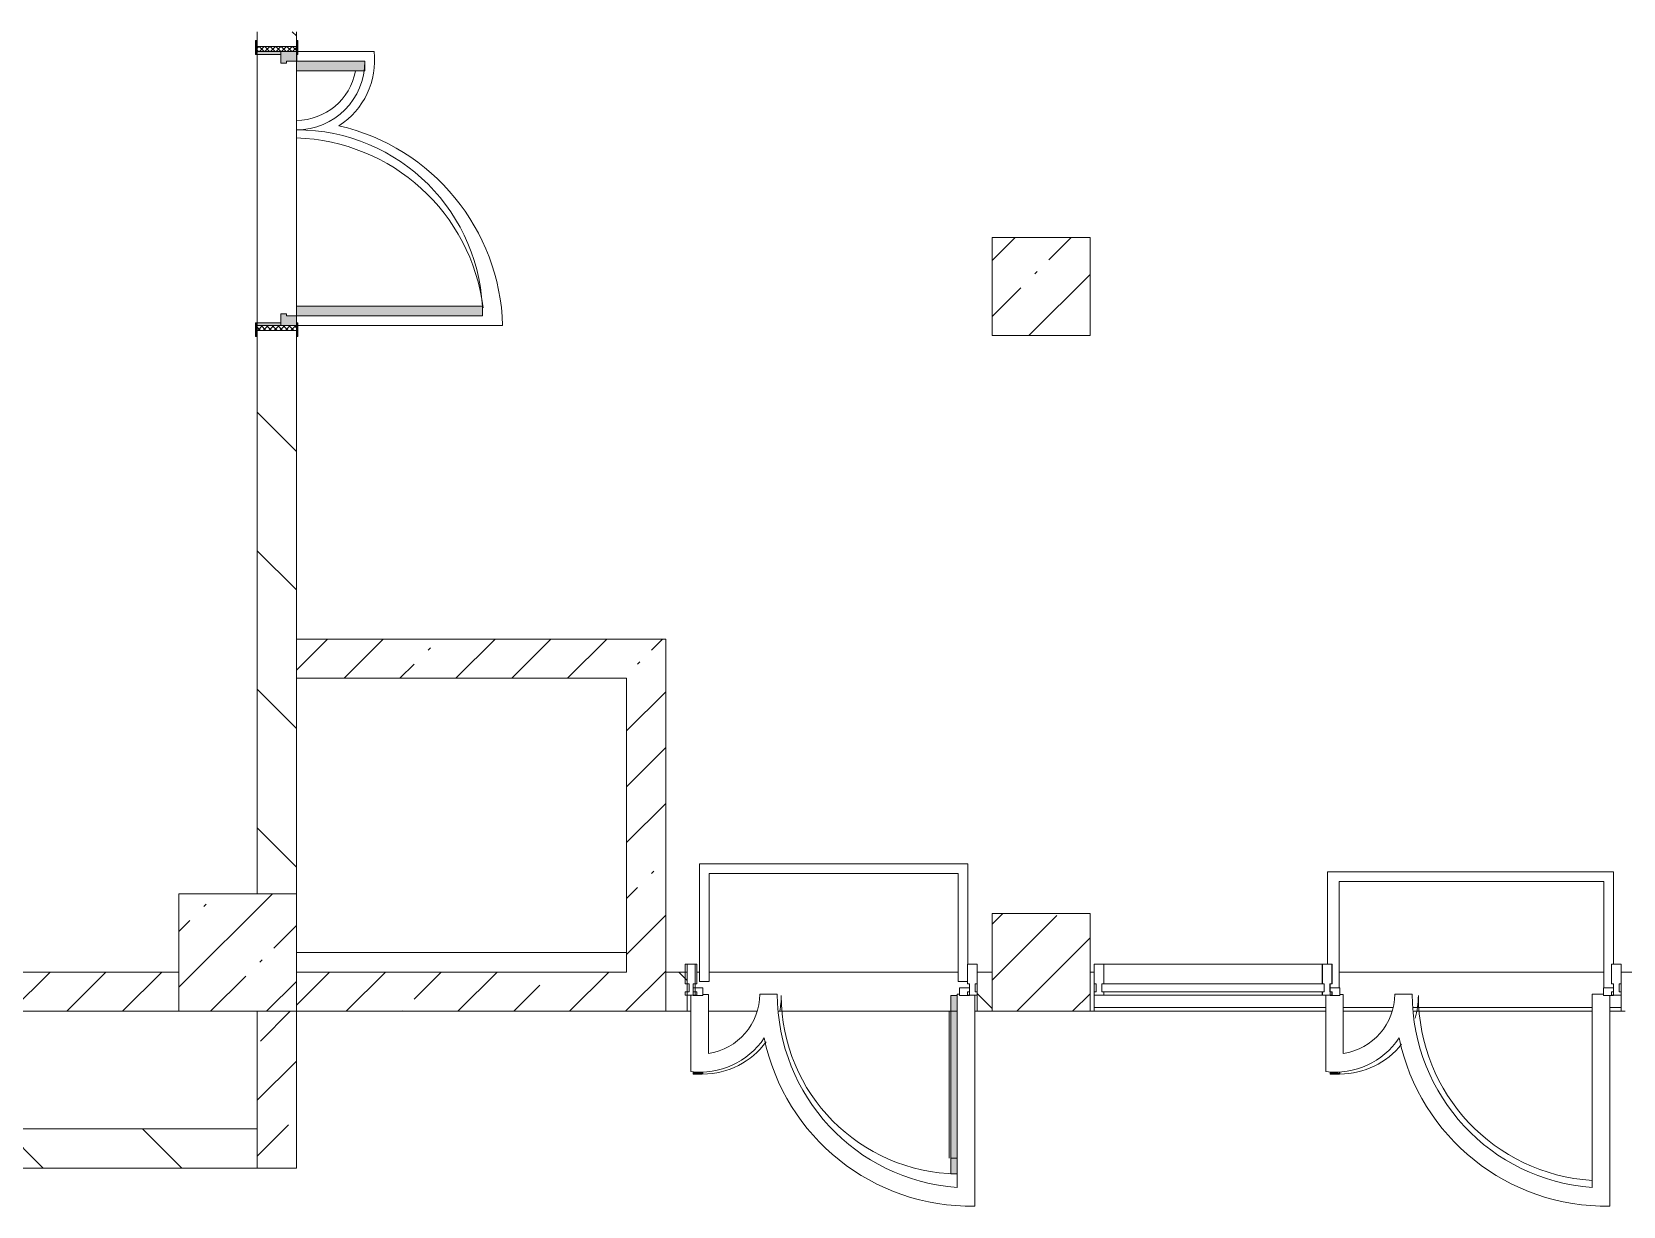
# Model space of a CAD drawing. Header units: millimetres. Extents: x 81037 to 284518, y -8553 to 29000.
# Drawn here: x 222918 to 231038, y 10705 to 16700 of the extents above; entities that cross this region are included whole.
import ezdxf

# ---------------------------------------------------------------- set-up
doc = ezdxf.new("R2010")
doc.units = ezdxf.units.MM
for name, color, linetype, lineweight, true_color in [('A-DETL-GENF-7', 7, 'Continuous', 5, 0xe2e2e2), ('A-DETL-GENF-9', 7, 'Continuous', 5, 0xaaaaaa), ('A-DOOR-4', 7, 'Continuous', 5, 0xe2e2e2), ('A-DOOR-5', 7, 'Continuous', 5, 0xaaaaaa), ('A-DOOR-FRAM-3', 7, 'Continuous', 5, 0xe2e2e2), ('A-DOOR-FRAM-5', 7, 'Continuous', 5, 0xaaaaaa), ('A-FLOR-2', 7, 'Continuous', 5, 0xaaaaaa)]:
    doc.layers.add(name, color=color, linetype=linetype, lineweight=lineweight, true_color=true_color)
for name, color, linetype, lineweight in [('A-GLAZ-CURT-1', 7, 'Continuous', 5), ('A-GLAZ-CWMG-2', 7, 'Continuous', 5), ('A-WALL', 7, 'Continuous', 9), ('I-WALL-6', 7, 'Continuous', 5), ('S-COLS-1', 7, 'Continuous', 5)]:
    doc.layers.add(name, color=color, linetype=linetype, lineweight=lineweight)
pattern_1 = [(135, (157507.65, 0), (-353.5534, -353.5534), [])]
pattern_2 = [(45, (157507.65, 0), (-285.1231, 285.1231), []), (45, (157792.77, 0), (-285.1231, 285.1231), [504.031, -100.806, 16.764, -84.042])]

# ---------------------------------------------------------------- blocks, each defined once
blk = doc.blocks.new('BSC_Колонна _Прямоугольная - 600х600-23205240-2_1_3_птичка')
at = {"layer": 'S-COLS-1'}
h = blk.add_hatch(dxfattribs=at)
h.set_pattern_fill('FP_69', color=256, style=0, pattern_type=2)
h.set_pattern_definition([(45, (-66460, -12000), (-285.1231, 285.1231), []), (45, (-66174.88, -12000), (-285.1231, 285.1231), [504.031, -100.806, 16.764, -84.042])])
h.paths.add_polyline_path([(-300, -300), (300, -300), (300, 300), (-300, 300)])
for p, q in [((300, 300), (-300, 300)), ((-300, 300), (-300, -300)), ((300, -300), (300, 300)), ((-300, -300), (300, -300))]:
    blk.add_line(p, q, dxfattribs=at)
blk = doc.blocks.new('110_Дверь_СКБ_2Ст - Д-6_л__ ДОО_Дв_1450x2100h_Дверь из раздевальной в коридор-V64-2_1_3_птичка')
at = {"layer": 'A-DOOR-4'}
for points in [[(662.5, 100), (662.5, 1050), (612.5, 1050), (612.5, 100)], [(-587.5, 100), (-587.5, 450), (-637.5, 450), (-637.5, 100)]]:
    blk.add_hatch(color=256, dxfattribs=at).paths.add_polyline_path(points)
h = blk.add_hatch(color=256, dxfattribs=at)
h.paths.add_polyline_path([(712.5, 100), (662.5, 100), (662.5, 50), (652.5, 50), (652.5, 20), (712.5, 20)])
h.paths.add_polyline_path([(-627.5, 20), (-627.5, 50), (-637.5, 50), (-637.5, 100), (-687.5, 100), (-687.5, 20)])
at = {"layer": 'A-DOOR-5'}
h = blk.add_hatch(dxfattribs=at)
h.set_pattern_fill('FP_17', color=256, style=0, pattern_type=2)
h.set_pattern_definition([(135, (1576.41, 164.685), (-14.14214, -14.14214), []), (225, (1576.41, 164.685), (14.14214, -14.14214), [])])
h.paths.add_polyline_path([(737.5, 100), (712.5, 100), (712.5, -100), (737.5, -100)])
at = {"layer": 'A-DOOR-FRAM-3'}
for points in [[(-672.5, 100), (-672.5, 108), (-742.5, 108), (-742.5, 100)], [(767.5, 100), (767.5, 108), (697.5, 108), (697.5, 100)], [(-672.5, 20), (-687.5, 20), (-687.5, -100), (-672.5, -94.3)], [(712.5, 20), (697.5, 20), (697.5, -100), (712.5, -100)], [(-672.5, -100), (-742.5, -100), (-742.5, -108), (-672.5, -108)], [(767.5, -108), (767.5, -100), (697.5, -100), (697.5, -108)]]:
    blk.add_hatch(color=256, dxfattribs=at).paths.add_polyline_path(points)
at = {"layer": 'A-DOOR-FRAM-5'}
h = blk.add_hatch(dxfattribs=at)
h.set_pattern_fill('FP_18', color=256, style=0, pattern_type=2)
h.set_pattern_definition([(45, (-546.384, 164.685), (-14.1421, 14.1421), []), (135, (-546.384, 164.685), (-14.1421, -14.1421), [])])
h.paths.add_polyline_path([(-687.5, -94.3), (-687.5, 100), (-712.5, 100), (-712.5, -100), (-687.5, -100)])
at = {"layer": 'A-DOOR-5'}
for p, q in [((662.5, 1050), (612.5, 1050)), ((612.5, 1050), (612.5, 100)), ((662.5, 100), (662.5, 1050)), ((-637.5, 450), (-637.5, 100)), ((-587.5, 450), (-637.5, 450)), ((-587.5, 100), (-587.5, 450)), ((-637.5, 100), (-587.5, 100)), ((612.5, 100), (662.5, 100))]:
    blk.add_line(p, q, dxfattribs=at)
for centre, radius, start, end in [((662.5, 100), 950, 90, 180), ((-637.5, 100), 350, 360, 90)]:
    blk.add_arc(centre, radius, start, end, dxfattribs=at)
at = {"layer": 'A-DOOR-FRAM-5'}
for p, q in [((-672.5, 108), (-742.5, 108)), ((-742.5, 108), (-742.5, 100)), ((-742.5, 100), (-672.5, 100)), ((-687.5, 100), (-712.5, 100)), ((-712.5, 100), (-712.5, -100)), ((-637.5, 100), (-687.5, 100)), ((-687.5, 100), (-687.5, 20)), ((-687.5, -100), (-687.5, 100)), ((-672.5, 100), (-672.5, 108)), ((-637.5, 50), (-637.5, 100)), ((662.5, 100), (662.5, 50)), ((712.5, 100), (662.5, 100)), ((767.5, 108), (697.5, 108)), ((697.5, 108), (697.5, 100)), ((697.5, 100), (767.5, 100)), ((712.5, 20), (712.5, 100)), ((737.5, 100), (712.5, 100)), ((712.5, 100), (712.5, -100)), ((737.5, -100), (737.5, 100)), ((767.5, 100), (767.5, 108)), ((-687.5, 20), (-627.5, 20)), ((-672.5, 20), (-687.5, 20)), ((-687.5, 20), (-687.5, -100)), ((-672.5, -100), (-672.5, 20)), ((-627.5, 50), (-637.5, 50)), ((-627.5, 20), (-627.5, 50)), ((662.5, 50), (652.5, 50)), ((652.5, 50), (652.5, 20)), ((652.5, 20), (712.5, 20)), ((712.5, 20), (697.5, 20)), ((697.5, 20), (697.5, -100)), ((712.5, -100), (712.5, 20)), ((-672.5, -100), (-742.5, -100)), ((-742.5, -100), (-742.5, -108)), ((-742.5, -108), (-672.5, -108)), ((-712.5, -100), (-687.5, -100)), ((-687.5, -100), (-672.5, -100)), ((-672.5, -108), (-672.5, -100)), ((697.5, -100), (712.5, -100)), ((767.5, -100), (697.5, -100)), ((697.5, -100), (697.5, -108)), ((697.5, -108), (767.5, -108)), ((712.5, -100), (737.5, -100)), ((767.5, -108), (767.5, -100))]:
    blk.add_line(p, q, dxfattribs=at)
blk = doc.blocks.new('BSC_Колонна _Прямоугольная - 500х500-V112-2_1_3_птичка')
at = {"layer": 'S-COLS-1'}
h = blk.add_hatch(dxfattribs=at)
h.set_pattern_fill('FP_115', color=256, style=0, pattern_type=2)
h.set_pattern_definition([(45, (-70560, -15400), (-285.1231, 285.1231), []), (45, (-70274.88, -15400), (-285.1231, 285.1231), [504.031, -100.806, 16.764, -84.042])])
h.paths.add_polyline_path([(-250, -250), (250, -250), (250, 250), (-250, 250)])
for p, q in [((250, 250), (-250, 250)), ((-250, 250), (-250, -250)), ((250, -250), (250, 250)), ((-250, -250), (250, -250))]:
    blk.add_line(p, q, dxfattribs=at)
blk = doc.blocks.new('Прямоугольный импост - Импост структурный с накладкой - 160мм Темный-33326475-2_1_3_птичка')
at = {"layer": 'A-GLAZ-CWMG-2'}
for p, q in [((-50, 40), (-50, 140)), ((-50, 140), (0, 140)), ((0, 140), (0, 40)), ((-40, 40), (-50, 40)), ((-50, -17), (-50, 0)), ((-50, 0), (-40, 0)), ((-40, 0), (-40, 40)), ((-10, 40), (-10, 0)), ((0, 40), (-10, 40)), ((-10, 0), (0, 0)), ((0, 0), (0, -17)), ((0, -17), (-50, -17))]:
    blk.add_line(p, q, dxfattribs=at)
blk = doc.blocks.new('Дверь_Витражная_остекление_ - ВВ-6 остекление-32274838-2_1_3_птичка')
at = {"layer": 'A-DETL-GENF-7'}
for points in [[(-610, 930), (-642.6, 930), (-642.6, 20), (-610, 20), (-610, 579)], [(705, 420), (660, 420), (660, 410.2), (705, 410.4)]]:
    blk.add_hatch(color=256, dxfattribs=at).paths.add_polyline_path(points)
at = {"layer": 'A-DETL-GENF-9'}
for p, q in [((-642.6, 930), (-610, 930)), ((-610, 930), (-642.6, 930)), ((-610, 930), (-610, 20)), ((-610, 20), (-610, 930)), ((-642.6, 850), (-610, 850)), ((-601, 850), (-601, 100)), ((705, 420), (660, 420)), ((660, 420), (660, 410.2)), ((705, 420), (660, 420)), ((660, 420), (660, 410.2)), ((705, 420), (705, 408.4)), ((705, 408.4), (705, 420)), ((-642.6, 100), (-610, 100)), ((-610, 20), (-642.6, 20)), ((-642.6, 20), (-610, 20))]:
    blk.add_line(p, q, dxfattribs=at)
at = {"layer": 'A-DOOR-5'}
for p, q in [((655, 420), (655, 410.4)), ((-655, 20), (-705, 20)), ((-705, 20), (-705, -20)), ((-655, -20), (-655, 20)), ((705, 20), (655, 20)), ((655, 20), (655, -20)), ((705, -20), (705, 20)), ((-705, -20), (-655, -20)), ((655, -20), (705, -20))]:
    blk.add_line(p, q, dxfattribs=at)
for centre, radius, start, end in [((-655, 20), 910, 360, 89.20859), ((655, 20), 400, 90, 143.87233), ((655, 20), 400, 168.59224, 180)]:
    blk.add_arc(centre, radius, start, end, dxfattribs=at)
blk = doc.blocks.new('Прямоугольный импост - Импост структурный с накладкой - 160мм Темный-33326241-2_1_3_птичка')
at = {"layer": 'A-GLAZ-CWMG-2'}
for p, q in [((-25, 40), (-25, 140)), ((-25, 140), (25, 140)), ((25, 140), (25, 40)), ((-15, 40), (-25, 40)), ((-25, -17), (-25, 0)), ((-25, 0), (-15, 0)), ((-15, 0), (-15, 40)), ((15, 40), (15, 0)), ((25, 40), (15, 40)), ((15, 0), (25, 0)), ((25, 0), (25, -17)), ((25, -17), (-25, -17))]:
    blk.add_line(p, q, dxfattribs=at)
blk = doc.blocks.new('Прямоугольный импост - Импост структурный с накладкой - 160мм Темный-33326242-2_1_3_птичка')
at = {"layer": 'A-GLAZ-CWMG-2'}
for p, q in [((0, 140), (-50, 140)), ((-50, 140), (-50, 40)), ((0, 40), (0, 140)), ((-50, 40), (-40, 40)), ((-40, 0), (-50, 0)), ((-50, 0), (-50, -17)), ((-40, 40), (-40, 0)), ((-10, 0), (-10, 40)), ((-10, 40), (0, 40)), ((0, 0), (-10, 0)), ((0, -17), (0, 0)), ((-50, -17), (0, -17))]:
    blk.add_line(p, q, dxfattribs=at)
blk = doc.blocks.new('Прямоугольный импост - Импост структурный с накладкой - 160мм Темный-33326237-2_1_3_птичка')
at = {"layer": 'A-GLAZ-CWMG-2'}
for p, q in [((-50, 40), (-50, 140)), ((-50, 140), (0, 140)), ((0, 140), (0, 40)), ((-40, 40), (-50, 40)), ((-50, -17), (-50, 0)), ((-50, 0), (-40, 0)), ((-40, 0), (-40, 40)), ((-10, 40), (-10, 0)), ((0, 40), (-10, 40)), ((-10, 0), (0, 0)), ((0, 0), (0, -17)), ((0, -17), (-50, -17))]:
    blk.add_line(p, q, dxfattribs=at)
blk = doc.blocks.new('Дверь_Витражная_остекление_ - В-18-32468702-2_1_3_птичка')
at = {"layer": 'A-DETL-GENF-7'}
blk.add_hatch(color=256, dxfattribs=at).paths.add_polyline_path([(677.5, 420), (683.2, 410.4), (722.5, 410.4), (722.5, 420), (683.2, 420)])
at = {"layer": 'A-DETL-GENF-9'}
for p, q in [((722.5, 420), (677.5, 420)), ((677.5, 420), (677.5, 409.8)), ((722.5, 420), (677.5, 420)), ((677.5, 420), (677.5, 409.8)), ((722.5, 420), (722.5, 408.9)), ((722.5, 408.9), (722.5, 420))]:
    blk.add_line(p, q, dxfattribs=at)
at = {"layer": 'A-DOOR-5'}
for p, q in [((672.5, 420), (672.5, 409.2)), ((-672.5, 20), (-722.5, 20)), ((-722.5, 20), (-722.5, -20)), ((-672.5, -20), (-672.5, 20)), ((722.5, 20), (672.5, 20)), ((672.5, 20), (672.5, -20)), ((722.5, -20), (722.5, 20)), ((-722.5, -20), (-672.5, -20)), ((672.5, -20), (722.5, -20))]:
    blk.add_line(p, q, dxfattribs=at)
for centre, radius, start, end in [((-672.5, 20), 945, 360, 86.42063), ((672.5, 20), 400, 90, 141.82821), ((672.5, 20), 400, 163.22836, 180)]:
    blk.add_arc(centre, radius, start, end, dxfattribs=at)
blk = doc.blocks.new('Системная панель - Стекло - 40мм-32468815-2_1_3_птичка')
at = {"layer": 'A-GLAZ-CURT-1'}
for p, q in [((567, 0), (-567, 0)), ((-567, 0), (-567, -40)), ((567, -40), (567, 0)), ((-567, -40), (567, -40))]:
    blk.add_line(p, q, dxfattribs=at)
blk = doc.blocks.new('Прямоугольный импост - Импост структурный с накладкой - 160мм Темный-33326239-2_1_3_птичка')
at = {"layer": 'A-GLAZ-CWMG-2'}
for p, q in [((-25, 40), (-25, 140)), ((-25, 140), (25, 140)), ((25, 140), (25, 40)), ((-15, 40), (-25, 40)), ((-25, -17), (-25, 0)), ((-25, 0), (-15, 0)), ((-15, 0), (-15, 40)), ((15, 40), (15, 0)), ((25, 40), (15, 40)), ((15, 0), (25, 0)), ((25, 0), (25, -17)), ((25, -17), (-25, -17))]:
    blk.add_line(p, q, dxfattribs=at)
blk = doc.blocks.new('Прямоугольный импост - Импост структурный с накладкой - 160мм Темный-32468813-2_1_3_птичка')
at = {"layer": 'A-GLAZ-CWMG-2'}
for p, q in [((70880, 11940), (71994, 11940)), ((70880, 11783), (71994, 11783))]:
    blk.add_line(p, q, dxfattribs=at)

msp = doc.modelspace()

# ---------------------------------------------------------------- hatches: boundary and pattern name
at = {"layer": 'I-WALL-6'}
h = msp.add_hatch(dxfattribs=at)
h.set_pattern_fill('FP_82', color=256, style=0, pattern_type=2)
h.set_pattern_definition(pattern_1)
h.paths.add_polyline_path([(224067.7, 12300), (224267.7, 12300), (224267.7, 15175), (224067.7, 15175), (224067.7, 13534.8)])
h.paths.add_polyline_path([(224267.7, 16625), (224267.7, 16700), (224067.7, 16700), (224073.4, 16625)])
h.paths.add_polyline_path([(224129.7, 17300), (224267.7, 17300), (224267.7, 22700), (224067.7, 22700), (224067.7, 17300)])
h.paths.add_polyline_path([(224267.7, 23300), (224267.7, 24050), (224067.7, 24050), (224067.7, 23300)])
h.paths.add_polyline_path([(224267.7, 25950), (224267.7, 26500), (224067.7, 26500), (224067.7, 25950)])
h = msp.add_hatch(dxfattribs=at)
h.set_pattern_fill('FP_79', color=256, style=0, pattern_type=2)
h.set_pattern_definition(pattern_2)
h.paths.add_polyline_path([(225952.7, 13400), (226152.7, 13400), (226152.7, 13600), (224267.7, 13600), (224267.7, 13400), (225000.9, 13400)])
h = msp.add_hatch(dxfattribs=at)
h.set_pattern_fill('FP_79', color=256, style=0, pattern_type=2)
h.set_pattern_definition(pattern_2)
h.paths.add_polyline_path([(225952.7, 11700), (226152.7, 11700), (226152.7, 13400), (225952.7, 13400), (225952.7, 11799.5)])
h = msp.add_hatch(dxfattribs=at)
h.set_pattern_fill('FP_79', color=256, style=0, pattern_type=2)
h.set_pattern_definition(pattern_2)
h.paths.add_polyline_path([(213207.7, 11700), (217667.7, 11700), (217667.7, 11900), (212267.7, 11900), (212267.7, 11700), (213007.7, 11700)])
h.paths.add_polyline_path([(219435.8, 11700), (223667.7, 11700), (223667.7, 11900), (218267.7, 11900), (218267.7, 11700), (218867.7, 11700)])
h = msp.add_hatch(dxfattribs=at)
h.set_pattern_fill('FP_79', color=256, style=0, pattern_type=2)
h.set_pattern_definition(pattern_2)
h.paths.add_polyline_path([(225000.9, 11700), (225952.7, 11700), (225952.7, 11900), (224267.7, 11900), (224267.7, 11700)])
h = msp.add_hatch(dxfattribs=at)
h.set_pattern_fill('FP_82', color=256, style=0, pattern_type=2)
h.set_pattern_definition(pattern_1)
h.paths.add_polyline_path([(226152.7, 11700), (226261.7, 11700), (226261.7, 11900), (226152.7, 11900), (226152.7, 11799.5)])
h.paths.add_polyline_path([(232987.7, 11700), (232987.7, 11900), (231027.7, 11900), (231027.7, 11700), (232421.1, 11700)])
h.paths.add_polyline_path([(227817.7, 11700), (227817.7, 11900), (227741.7, 11900), (227741.7, 11700), (227783.5, 11700)])
h.paths.add_polyline_path([(228337.7, 11700), (228337.7, 11900), (228317.7, 11900), (228317.7, 11700)])
h = msp.add_hatch(dxfattribs=at)
h.set_pattern_fill('FP_79', color=256, style=0, pattern_type=2)
h.set_pattern_definition(pattern_2)
h.paths.add_polyline_path([(224067.7, 10900), (224267.7, 10900), (224267.7, 11700), (224067.7, 11700), (224067.7, 11100)])
h = msp.add_hatch(dxfattribs=at)
h.set_pattern_fill('FP_82', color=256, style=0, pattern_type=2)
h.set_pattern_definition(pattern_1)
h.paths.add_polyline_path([(224067.7, 10900), (224067.7, 11100), (219667.7, 11100), (219667.7, 10900), (221290.8, 10900)])
at = {"layer": 'S-COLS-1'}
h = msp.add_hatch(dxfattribs=at)
h.set_pattern_fill('FP_79', color=256, style=0, pattern_type=2)
h.set_pattern_definition(pattern_2)
h.paths.add_polyline_path([(227817.7, 11700), (228317.7, 11700), (228317.7, 12200), (227817.7, 12200), (227817.7, 11799.5)])

# ---------------------------------------------------------------- linework, layer by layer
at = {"layer": 'A-FLOR-2'}
for p, q in [((224270.7, 16585), (224270.7, 16550)), ((224663.7, 16600), (224275.7, 16600)), ((224267.7, 16248.1), (224267.7, 16158)), ((224275.7, 15201.1), (225320, 15201.1)), ((227694.5, 12453), (226324.5, 12453)), ((226324.5, 12453), (226324.5, 11853)), ((227694.5, 11940), (227694.5, 12453)), ((226374.5, 11853), (226374.5, 12403)), ((226374.5, 12403), (227644.5, 12403)), ((227644.5, 12403), (227644.5, 11853)), ((230988.2, 12412.4), (229528.4, 12412.4)), ((229528.4, 12412.4), (229528.4, 11940)), ((229588.4, 11820), (229588.4, 12362.4)), ((229588.4, 12362.4), (230938.2, 12362.4)), ((230938.2, 12362.4), (230938.2, 11820)), ((230988.2, 11940), (230988.2, 12412.4)), ((225952.7, 12000), (224267.7, 12000)), ((226280.1, 11783), (226280.1, 11392.1)), ((226324.5, 11853), (226374.5, 11853)), ((226369.6, 11785.1), (226341.7, 11785.1)), ((226369.6, 11485.1), (226369.6, 11785.1)), ((226721.6, 11788.1), (226632, 11788.1)), ((227651.7, 11788.1), (227639.3, 11788.1)), ((227639.3, 11788.1), (227639.3, 10800.5)), ((227644.5, 11853), (227691.7, 11853)), ((227729, 10705.4), (227729, 11783)), ((229520.1, 11783), (229520.1, 11392.1)), ((229609.6, 11785.1), (229592.7, 11785.1)), ((229609.6, 11485.1), (229609.6, 11785.1)), ((229961.6, 11788.1), (229872, 11788.1)), ((230937.7, 11788.1), (230879.3, 11788.1)), ((230879.3, 11788.1), (230879.3, 10800.5)), ((230969, 10705.4), (230969, 11780)), ((226280.1, 11700), (226261.7, 11700)), ((227741.7, 11700), (227729, 11700)), ((228337.7, 11720), (229520.1, 11720)), ((229520.1, 11700), (228337.7, 11700)), ((229609.6, 11720), (229863.7, 11720)), ((229965.3, 11720), (230879.3, 11720)), ((230969, 11720), (231027.7, 11720)), ((231027.7, 11700), (230969, 11700))]:
    msp.add_line(p, q, dxfattribs=at)
for centre, radius, start, end in [((224271.5, 16553.3), 395, 302.61833, 6.79242), ((224267.7, 16554.3), 306.2, 270, 349.74815), ((224241.5, 15169.3), 1079, 1.68848, 76.98917), ((224237.7, 15168.2), 990.3, 7.11312, 88.26401), ((226325.8, 11788.1), 306.2, 278.22053, 360), ((227711.9, 11788.1), 990.3, 180, 265.79425), ((229565.8, 11788.1), 306.2, 278.22053, 360), ((230951.9, 11788.1), 990.3, 180, 265.79425), ((226326.8, 11784.3), 395, 263.20758, 326.07537), ((227710.8, 11784.3), 1079, 191.7891, 270.96685), ((229566.8, 11784.3), 395, 263.20758, 326.07537), ((230950.8, 11784.3), 1079, 191.7891, 270.96685)]:
    msp.add_arc(centre, radius, start, end, dxfattribs=at)
at = {"layer": 'A-WALL'}
for p, q in [((226152.7, 11700), (226152.7, 11900)), ((224067.7, 10900), (224067.7, 11100))]:
    msp.add_line(p, q, dxfattribs=at)
at = {"layer": 'I-WALL-6'}
for p, q in [((224067.7, 16700), (224067.7, 16655)), ((224267.7, 16655), (224267.7, 16700)), ((224067.7, 15215), (224067.7, 16585)), ((224267.7, 16500), (224267.7, 16248.1)), ((224267.7, 16158), (224267.7, 15300)), ((224067.7, 15145), (224067.7, 12300)), ((224267.7, 12300), (224267.7, 15145)), ((226152.7, 13600), (224267.7, 13600)), ((226152.7, 11900), (226152.7, 13600)), ((224267.7, 13400), (225952.7, 13400)), ((225952.7, 13400), (225952.7, 11900)), ((223667.7, 11900), (218267.7, 11900)), ((225952.7, 11900), (224267.7, 11900)), ((226261.7, 11900), (226152.7, 11900)), ((226261.7, 11700), (226261.7, 11900)), ((226311.7, 11900), (226324.5, 11900)), ((226374.5, 11900), (227644.5, 11900)), ((227817.7, 11900), (227741.7, 11900)), ((227741.7, 11900), (227741.7, 11700)), ((227817.7, 11700), (227817.7, 11900)), ((228337.7, 11900), (228317.7, 11900)), ((228317.7, 11900), (228317.7, 11700)), ((228337.7, 11700), (228337.7, 11900)), ((229588.4, 11900), (230938.2, 11900)), ((232987.7, 11900), (231027.7, 11900)), ((231027.7, 11900), (231027.7, 11700)), ((221967.7, 11700), (223667.7, 11700)), ((224067.7, 11700), (224067.7, 11100)), ((224267.7, 10900), (224267.7, 11700)), ((224267.7, 11700), (226261.7, 11700)), ((226617.4, 11700), (226369.6, 11700)), ((227639.3, 11700), (226726.3, 11700)), ((227741.7, 11700), (227817.7, 11700)), ((228337.7, 11700), (228317.7, 11700)), ((229857.4, 11700), (229609.6, 11700)), ((230879.3, 11700), (229966.3, 11700)), ((231047.7, 11700), (231027.7, 11700)), ((224067.7, 11100), (221967.7, 11100)), ((219467.7, 10900), (224267.7, 10900))]:
    msp.add_line(p, q, dxfattribs=at)
at = {"layer": 'S-COLS-1'}
for p, q in [((228317.7, 12200), (227817.7, 12200)), ((227817.7, 12200), (227817.7, 11900)), ((228317.7, 11900), (228317.7, 12200)), ((227817.7, 11900), (227817.7, 11700)), ((228317.7, 11700), (228317.7, 11900)), ((227817.7, 11700), (228317.7, 11700))]:
    msp.add_line(p, q, dxfattribs=at)

# ---------------------------------------------------------------- block references
at = {"layer": 'A-DOOR-5'}
for name, p, rotation in [('110_Дверь_СКБ_2Ст - Д-6_л__ ДОО_Дв_1450x2100h_Дверь из раздевальной в коридор-V64-2_1_3_птичка', (224167.7, 15912.5), 269.9999999999999), ('Дверь_Витражная_остекление_ - ВВ-6 остекление-32274838-2_1_3_птичка', (226996.7, 11800), 180), ('Дверь_Витражная_остекление_ - В-18-32468702-2_1_3_птичка', (230265.2, 11800), 180)]:
    msp.add_blockref(name, p, dxfattribs=dict(at, rotation=rotation))
at = {"layer": 'A-GLAZ-CURT-1', "rotation": 180}
msp.add_blockref('Системная панель - Стекло - 40мм-32468815-2_1_3_птичка', (228944.7, 11800), dxfattribs=at)
at = {"layer": 'A-GLAZ-CWMG-2', "extrusion": (0, 0, -1)}
for name, p in [('Прямоугольный импост - Импост структурный с накладкой - 160мм Темный-33326241-2_1_3_птичка', (-226276.7, 11800)), ('Прямоугольный импост - Импост структурный с накладкой - 160мм Темный-33326475-2_1_3_птичка', (-226261.7, 11800)), ('Прямоугольный импост - Импост структурный с накладкой - 160мм Темный-33326237-2_1_3_птичка', (-228337.7, 11800)), ('Прямоугольный импост - Импост структурный с накладкой - 160мм Темный-33326239-2_1_3_птичка', (-229526.7, 11800)), ('Прямоугольный импост - Импост структурный с накладкой - 160мм Темный-33326241-2_1_3_птичка', (-229527.7, 11800))]:
    msp.add_blockref(name, p, dxfattribs=at)
at = {"layer": 'A-GLAZ-CWMG-2'}
for name, p in [('Прямоугольный импост - Импост структурный с накладкой - 160мм Темный-33326242-2_1_3_птичка', (227741.7, 11800)), ('Прямоугольный импост - Импост структурный с накладкой - 160мм Темный-32468813-2_1_3_птичка', (157507.7, 0)), ('Прямоугольный импост - Импост структурный с накладкой - 160мм Темный-33326242-2_1_3_птичка', (231027.7, 11800))]:
    msp.add_blockref(name, p, dxfattribs=at)
at = {"layer": 'S-COLS-1'}
for name, p in [('BSC_Колонна _Прямоугольная - 500х500-V112-2_1_3_птичка', (228067.7, 15400)), ('BSC_Колонна _Прямоугольная - 600х600-23205240-2_1_3_птичка', (223967.7, 12000))]:
    msp.add_blockref(name, p, dxfattribs=at)

doc.saveas('drawing.dxf')
